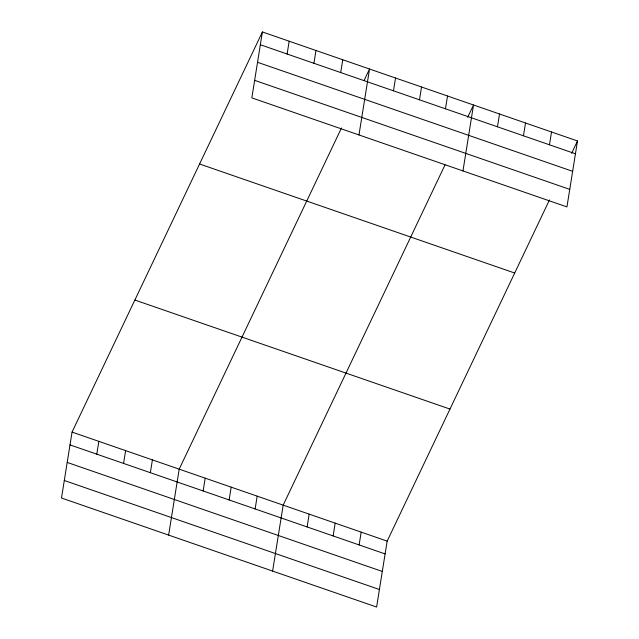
<?xml version="1.0" encoding="UTF-8"?>
<svg xmlns="http://www.w3.org/2000/svg" width="639" height="639" viewBox="0 0 639 639"><rect width="100%" height="100%" fill="white"/><g stroke="black" fill="none" stroke-linecap="round" stroke-linejoin="round"><path stroke-width="0.96" d="M262.397 31.95L251.838 97.879L566.945 206.908L577.504 140.979L262.397 31.95L72.055 432.092L61.496 498.021L376.603 607.05L387.162 541.121L549.452 199.959M96.785 454.169L98.837 441.357M123.575 463.435L125.619 450.631M150.357 472.7L152.409 459.896M168.632 535.091L179.192 469.162L341.474 128M203.138 490.96L205.191 478.156M287.127 54.019L289.179 41.215M229.129 499.954L231.182 487.15M313.917 63.293L315.962 50.481M255.129 508.948L257.182 496.144M340.699 72.558L342.752 59.754M272.613 571.074L283.181 505.137L445.048 164.862M358.974 134.949L369.534 69.02L364.086 80.466M307.119 526.943L309.172 514.131M393.48 90.818L395.533 78.014M333.119 535.937L335.171 523.133M419.48 99.812L421.524 87.008M359.118 544.931L361.171 532.127M445.471 108.806L447.524 96.002M462.963 170.933L473.523 104.996L467.66 117.32M497.469 126.802L499.514 113.99M523.461 135.795L525.514 122.984M549.46 144.789L551.513 131.985M571.641 153.304L577.504 140.979M260.345 44.754L575.451 153.783M257.541 62.287L572.648 171.316M254.642 80.346L569.756 189.376M199.584 163.999L514.691 273.021M134.869 300.042L449.976 409.072M72.055 432.092L387.162 541.121M70.002 444.896L385.109 553.925M67.199 462.428L382.306 571.458M64.299 480.496L379.414 589.517"/></g></svg>
